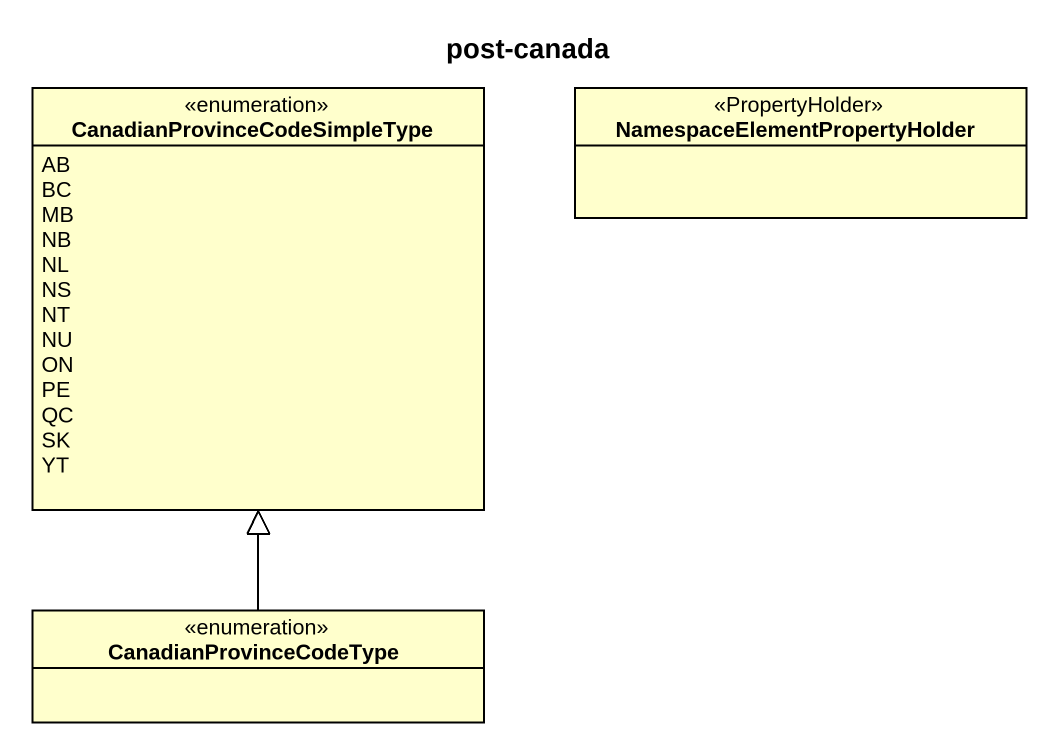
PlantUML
@startuml
title post-canada
hide circle
hide empty members
enum "CanadianProvinceCodeSimpleType" as CanadianProvinceCodeSimpleTy {
  AB
  BC
  MB
  NB
  NL
  NS
  NT
  NU
  ON
  PE
  QC
  SK
  YT
}
class "NamespaceElementPropertyHolder" as NamespaceElementPropertyHold <<PropertyHolder>>
enum CanadianProvinceCodeType
CanadianProvinceCodeType -up-|> CanadianProvinceCodeSimpleTy
@enduml
